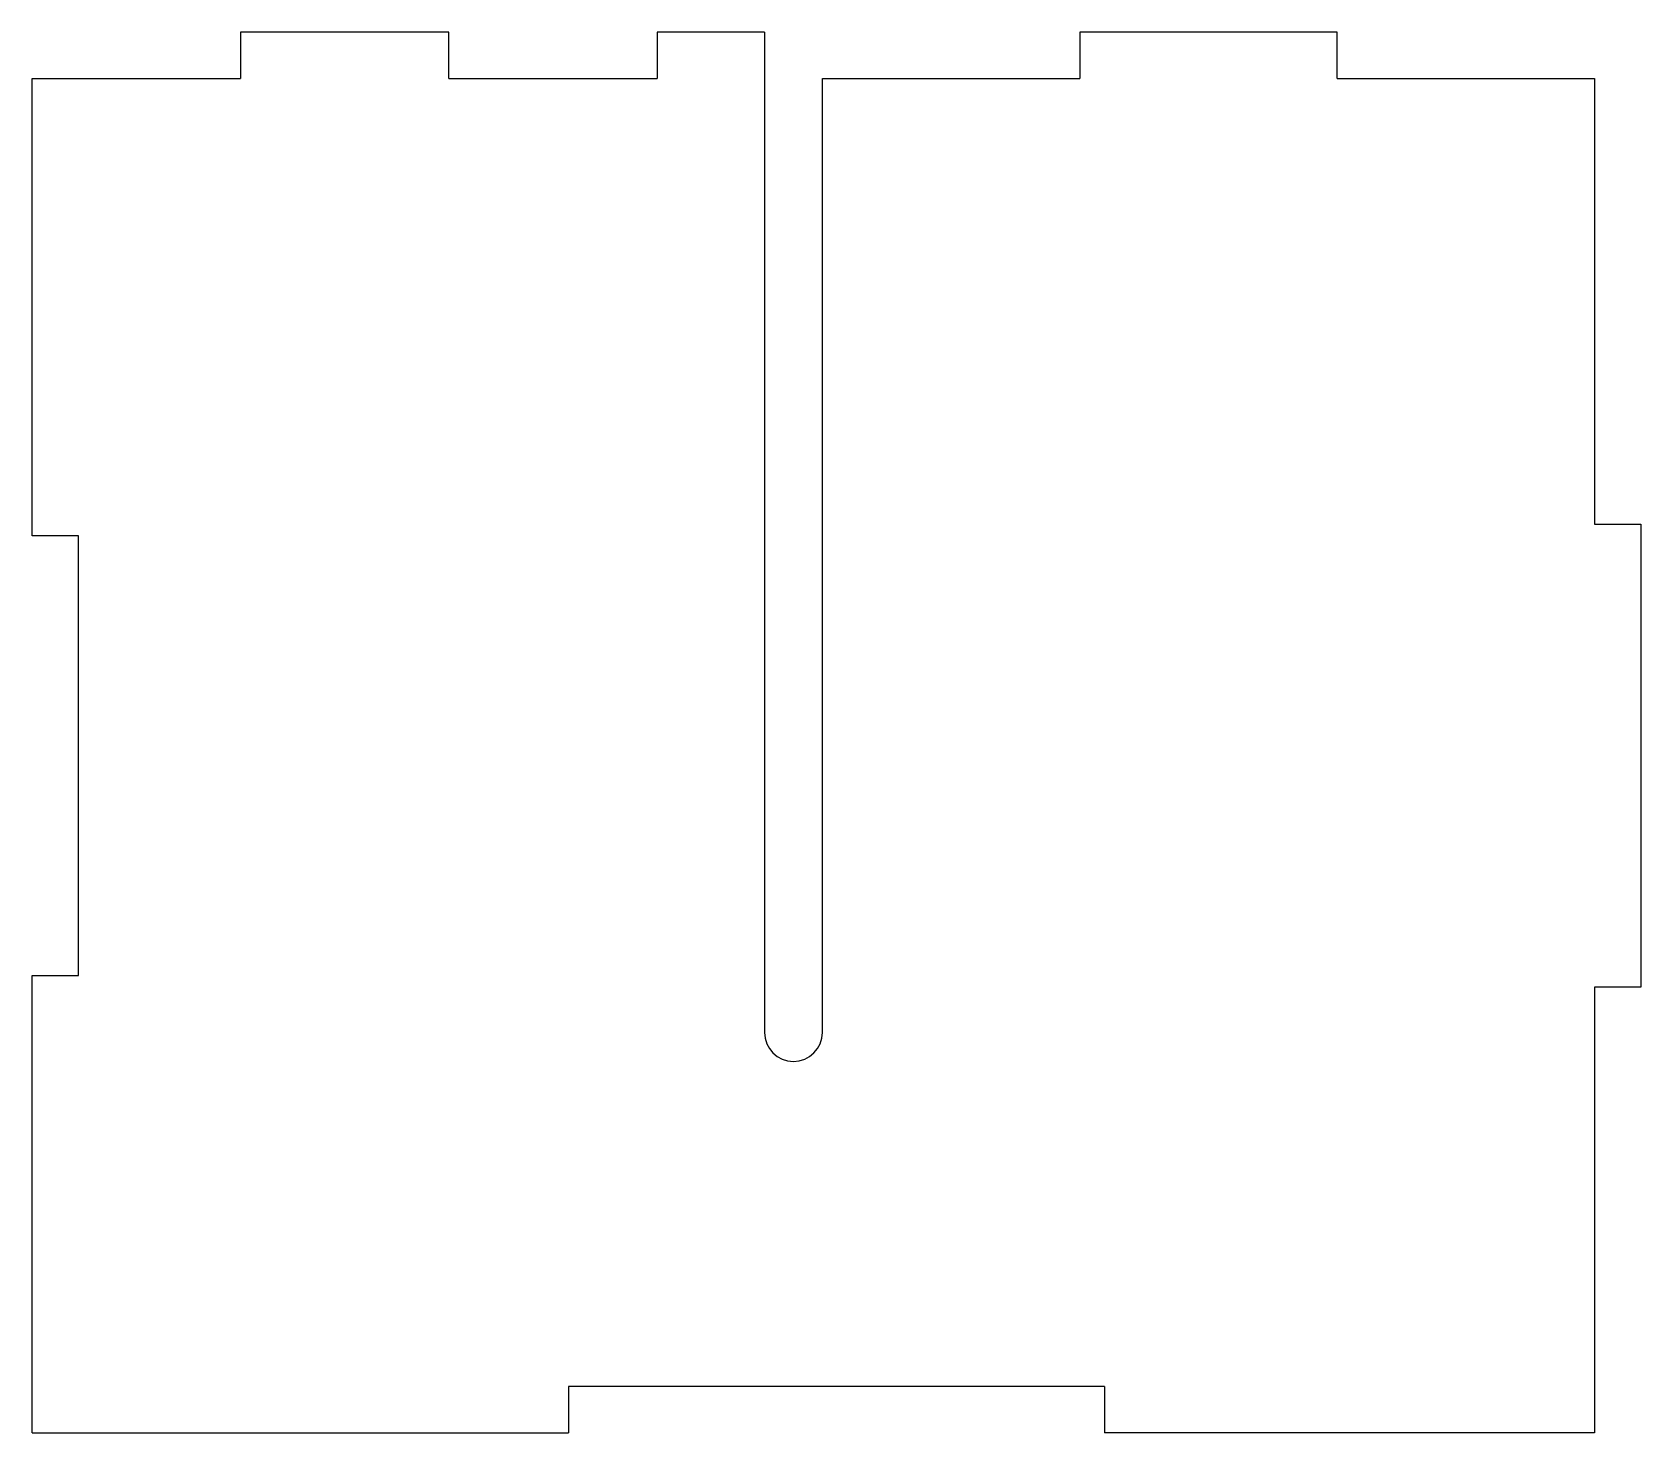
# Model space of a CAD drawing. Header units: millimetres. Extents: x -139 to 0, y -4 to 117.
import ezdxf

# ---------------------------------------------------------------- set-up
doc = ezdxf.new("R2010")
doc.units = ezdxf.units.MM

msp = doc.modelspace()

# ---------------------------------------------------------------- linework, layer by layer
at = {"color": 7, "linetype": 'Continuous', "lineweight": 25}
for p, q in [((-103, 117), (-121, 117)), ((-121, 117), (-121, 113)), ((-103, 113), (-103, 117)), ((-75.72, 117), (-85, 117)), ((-85, 117), (-85, 113)), ((-75.72, 117), (-75.72, 30.59)), ((-26.24, 117), (-48.48, 117)), ((-48.48, 117), (-48.48, 113)), ((-26.24, 113), (-26.24, 117)), ((-139, 113), (-121, 113)), ((-139, 73.5), (-139, 113)), ((-103, 113), (-85, 113)), ((-70.72, 113), (-48.48, 113)), ((-70.72, 30.59), (-70.72, 113)), ((-26.24, 113), (-4, 113)), ((-4, 113), (-4, 74.5)), ((-4, 74.5), (0, 74.5)), ((0, 74.5), (0, 34.5)), ((-135, 73.5), (-139, 73.5)), ((-135, 35.5), (-135, 73.5)), ((-139, 35.5), (-135, 35.5)), ((-139, -4), (-139, 35.5)), ((-4, 34.5), (-4, -4)), ((0, 34.5), (-4, 34.5)), ((-92.67, 0), (-92.67, -4)), ((-46.33, 0), (-92.67, 0)), ((-46.33, 0), (-46.33, -4)), ((-139, -4), (-92.67, -4)), ((-4, -4), (-46.33, -4))]:
    msp.add_line(p, q, dxfattribs=at)
msp.add_arc((-73.22, 30.59), 2.5, 180, 0, dxfattribs=at)

doc.saveas('drawing.dxf')
